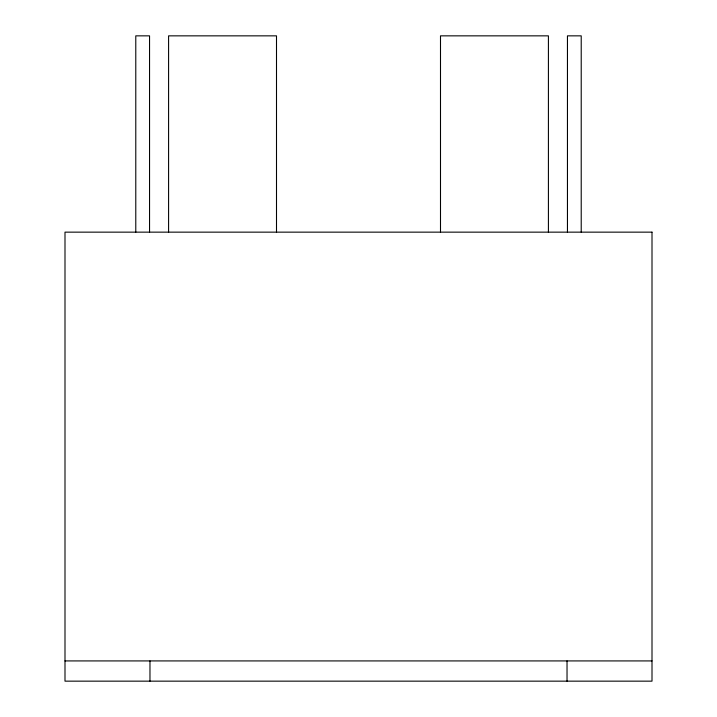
<?xml version="1.0" encoding="UTF-8"?>
<svg xmlns="http://www.w3.org/2000/svg" width="717" height="717" viewBox="0 0 717 717"><rect width="100%" height="100%" fill="white"/><g stroke="black" fill="none" stroke-linecap="round" stroke-linejoin="round"><path stroke-width="1.08" d="M64.996 660.922L652.004 660.922M581.218 232.147L581.218 35.85L567.452 35.85L567.452 232.147M567.03 660.922L567.03 681.15M548.415 232.147L548.415 35.85L440.498 35.85L440.498 232.147M276.502 232.147L276.502 35.85L168.585 35.85L168.585 232.147M149.97 660.922L149.97 681.15M149.548 232.147L149.548 35.85L135.782 35.85L135.782 232.147M652.004 232.147L64.996 232.147L64.996 681.15L652.004 681.15L652.004 232.147"/></g></svg>
